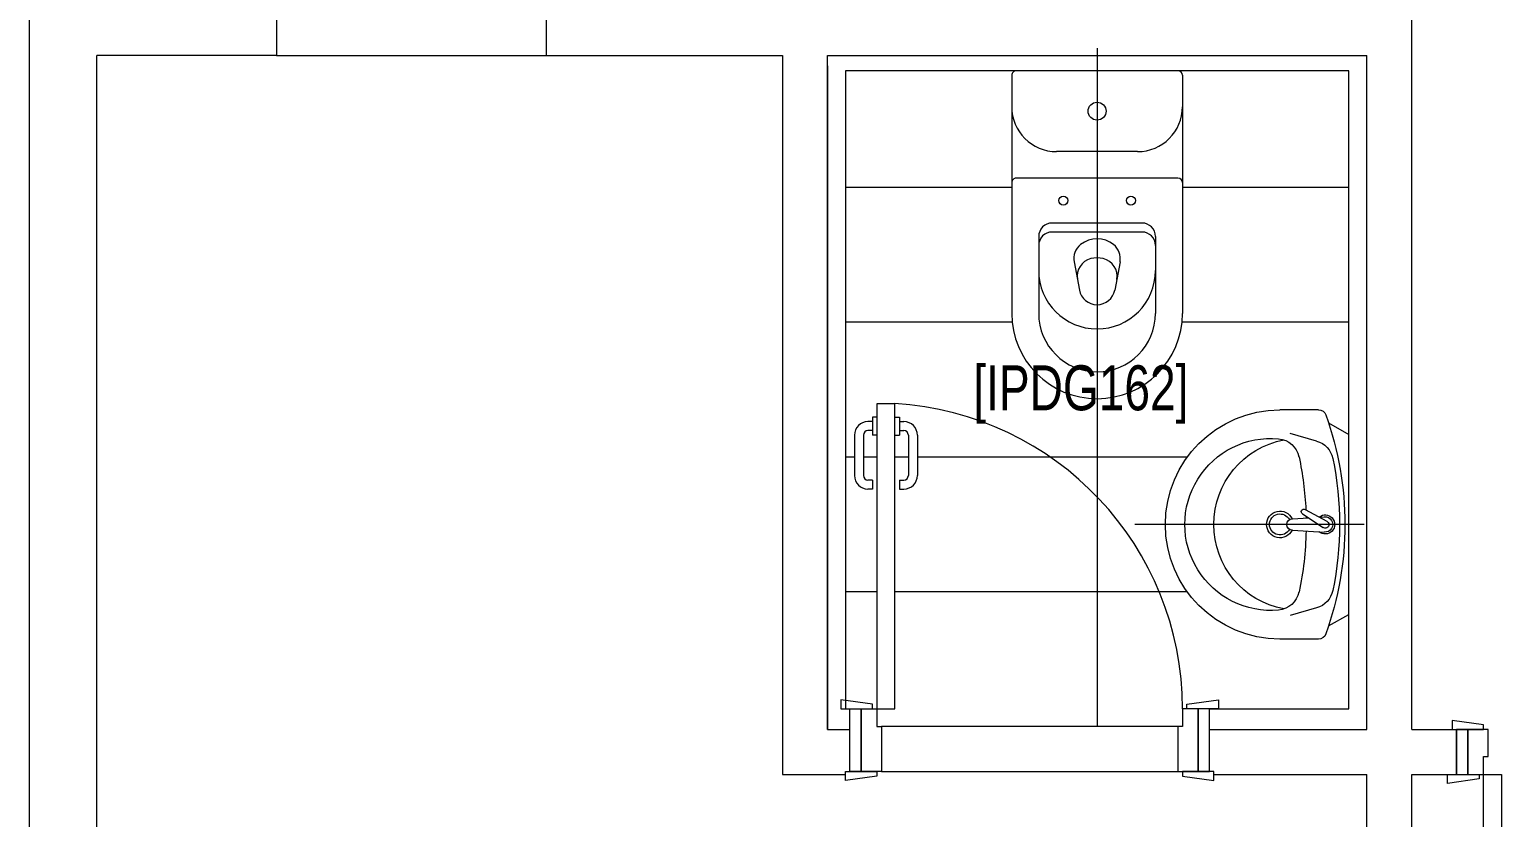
# Model space of a CAD drawing. Header units: metres. Extents: x -18745 to 220762, y -1579758 to -1356048.
# Drawn here: x 161807 to 165083, y -1421527 to -1419773 of the extents above; entities that cross this region are included whole.
import ezdxf

# ---------------------------------------------------------------- set-up
doc = ezdxf.new("R2010")
doc.units = ezdxf.units.M
doc.layers.get('0').update_dxf_attribs({"lineweight": 0})
for name, color, linetype, lineweight in [('A-100 - Copy$0$72_EGR_BASE_TEXT', 8, 'Continuous', 0), ('A-100 - Copy$0$car', 8, 'Continuous', 0), ('A-100 - Copy$0$Ola wall', 8, 'Continuous', 0), ('A-100 - Copy$0$Proj', 8, 'Continuous', 0), ('A-100 - Copy$0$SANIT', 8, 'Continuous', 0), ('A-100 - Copy$0$Tiles', 8, 'Continuous', 0), ('A-100 - Copy$0$Walls', 8, 'Continuous', 0), ('A-100 - Copy$0$Wooden Joinery', 8, 'Continuous', 0)]:
    doc.layers.add(name, color=color, linetype=linetype, lineweight=lineweight)
doc.styles.add('A-100 - Copy$0$X3G_ENTITY_2587EA', font='swisscl.ttf', dxfattribs={"height": 200})

# ---------------------------------------------------------------- blocks, each defined once
blk = doc.blocks.new('A-100 - Copy$0$WC manta')
at = {"layer": 'A-100 - Copy$0$SANIT'}
for p, q in [((-0.13, 0.18), (-0.13, -0.18)), ((-0.12, 0.19), (0.41, 0.19)), ((0.109, 0.18), (0.109, -0.18)), ((0.209, 0.1), (0.209, -0.1)), ((0.229, 0.1), (0.229, -0.1)), ((0.239, 0.13), (0.41, 0.13)), ((0.05, 0.09), (0.05, -0.09)), ((0.2955, 0.051), (0.3581, 0.0393)), ((-0.18, 0), (0.65, 0)), ((0.2955, -0.051), (0.3581, -0.0393)), ((0.239, -0.13), (0.41, -0.13)), ((-0.12, -0.19), (0.41, -0.19))]:
    blk.add_line(p, q, dxfattribs=at)
for centre, radius in [((0.159, 0.0752), 0.01), ((-0.04, 0), 0.02), ((0.159, -0.0753), 0.01)]:
    blk.add_circle(centre, radius, dxfattribs=at)
for centre, radius, start, end in [((-0.12, 0.18), 0.01, 90, 180), ((-0.05, 0.09), 0.1, 0, 90), ((0.119, 0.18), 0.01, 90, 180), ((0.41, 0), 0.19, 270, 90), ((0.239, 0.1), 0.03, 90, 180), ((0.259, 0.1), 0.03, 90, 180), ((0.3147, 0), 0.13, 270, 90), ((0.41, 0), 0.13, 270, 90), ((0.3029, 0), 0.0588, 141.525, 218.475), ((0.2882, 0.0117), 0.04, 79.4289, 141.525), ((0.3271, 0.0044), 0.04, 79.4289, 166.4176), ((0.3507, 0), 0.04, 280.5711, 79.4289), ((0.3454, 0), 0.0588, 166.4176, 193.5824), ((0.3271, -0.0044), 0.04, 193.5824, 280.5711), ((0.2882, -0.0117), 0.04, 218.475, 280.5711), ((-0.05, -0.09), 0.1, 270, 0), ((0.239, -0.1), 0.03, 180, 270), ((0.259, -0.1), 0.03, 180, 270), ((-0.12, -0.18), 0.01, 180, 270), ((0.119, -0.18), 0.01, 180, 270)]:
    blk.add_arc(centre, radius, start, end, dxfattribs=at)
blk = doc.blocks.new('A-100 - Copy$0$lav-manta 60')
at = {"layer": 'A-100 - Copy$0$SANIT'}
for p, q in [((0, 0.04), (0, -0.56)), ((-0.2658, -0.0529), (-0.2358, 0)), ((-0.2358, 0), (0.2358, 0)), ((0.2658, -0.0529), (0.2358, 0)), ((-0.015, -0.1473), (-0.0199, -0.064)), ((0.0274, -0.121), (-0.0078, -0.0673)), ((0.0389, -0.1142), (0.0087, -0.0575)), ((0.0191, -0.077), (0.0199, -0.064)), ((-0.3, -0.0789), (-0.3, -0.18)), ((-0.2185, -0.0841), (-0.2383, -0.1537)), ((0.015, -0.1473), (0.0174, -0.1057)), ((0.2185, -0.0841), (0.2383, -0.1537)), ((0.3, -0.0789), (0.3, -0.18))]:
    blk.add_line(p, q, dxfattribs=at)
for centre, radius, start, end in [((0, -0.8557), 0.8457, 70.1771, 109.8229), ((0, -0.8696), 0.8457, 78.1914, 101.8086), ((0, -0.0617), 0.025, 320.7474, 220.368), ((-0.28, -0.0789), 0.02, 109.8229, 180), ((-0.1608, -0.1006), 0.06, 101.8086, 164.0794), ((0, -0.0617), 0.02, 353.2671, 186.682), ((0, -0.0617), 0.00966, 25.4127, 215.9577), ((0.1608, -0.1006), 0.06, 15.9206, 78.1914), ((0.28, -0.0789), 0.02, 0, 70.1771), ((0, -0.9572), 0.8457, 91.1572, 102.0883), ((0, -0.9572), 0.8457, 88.5486, 88.844), ((0.0332, -0.1176), 0.00666, 210.6852, 30.6852), ((0, -0.9572), 0.8457, 77.9117, 87.4274), ((-0.1645, -0.189), 0.06, 102.0883, 174.8142), ((0, -0.18), 0.035, 115.3106, 64.6894), ((0, -0.1473), 0.015, 180, 0), ((0.1645, -0.189), 0.06, 5.1858, 77.9117), ((0, -0.18), 0.3, 180, 0), ((0, -0.2039), 0.2252, 174.8142, 5.1858), ((0, -0.1282), 0.2252, 190.6097, 349.3903), ((0, -0.18), 0.0275, 117.1496, 62.8504)]:
    blk.add_arc(centre, radius, start, end, dxfattribs=at)
blk = doc.blocks.new('A-100 - Copy')
at = {"layer": 'A-100 - Copy$0$car'}
for p, q in [((164363.1, -1421324.4, 0), (163703.1, -1421324.4, 0)), ((163703.1, -1421424.4, 0), (164363.1, -1421424.4, 0))]:
    blk.add_line(p, q, dxfattribs=at)
at = {"layer": 'A-100 - Copy$0$Ola wall'}
blk.add_line((163583.1, -1419854, 0), (163583.1, -1421330.6, 0), dxfattribs=at)
at = {"layer": 'A-100 - Copy$0$Proj'}
blk.add_line((162357.3, -1419830.8, 0), (162957.3, -1419830.8, 0), dxfattribs=at)
at = {"layer": 'A-100 - Copy$0$Tiles'}
for p, q in [((163994.2, -1420124.4, 0), (163623.1, -1420124.4, 0)), ((164743.1, -1420124.4, 0), (164372.1, -1420124.4, 0)), ((163994.1, -1420424.4, 0), (163623.1, -1420424.4, 0)), ((164743.1, -1420424.4, 0), (164372.1, -1420424.4, 0)), ((164183.1, -1420594.6, 0), (164183.1, -1421324.4, 0)), ((163643.1, -1420724.4, 0), (163623.1, -1420724.4, 0)), ((163693.1, -1420724.4, 0), (163663.1, -1420724.4, 0)), ((163763.1, -1420724.4, 0), (163733.1, -1420724.4, 0)), ((164383.9, -1420724.4, 0), (163783.1, -1420724.4, 0)), ((163693.1, -1421024.4, 0), (163623.1, -1421024.4, 0)), ((164383.9, -1421024.4, 0), (163733.1, -1421024.4, 0))]:
    blk.add_line(p, q, dxfattribs=at)
at = {"layer": 'A-100 - Copy$0$Tiles', "elevation": 0}
blk.add_lwpolyline([(164433.1, -1421284.4), (164743.1, -1421284.4), (164743.1, -1419864.6), (163623.1, -1419864.6), (163623.1, -1421284.4), (163633.1, -1421284.4)], dxfattribs=at)
at = {"layer": 'A-100 - Copy$0$Walls'}
for p, q in [((161807.3, -1424712.7, 0), (161807.3, -1411222.7, 0)), ((164883.1, -1421330.6, 0), (164883.1, -1419130.4, 0)), ((162357.3, -1419730.8, 0), (162357.3, -1419830.8, 0)), ((162957.3, -1419730.8, 0), (162957.3, -1419830.8, 0)), ((161957.3, -1423972.7, 0), (161957.3, -1419830.8, 0)), ((162357.3, -1419830.8, 0), (161957.3, -1419830.8, 0)), ((162957.3, -1419830.8, 0), (163483.1, -1419830.8, 0)), ((163483.1, -1419830.8, 0), (163483.1, -1421430.6, 0)), ((163583.1, -1419830.8, 0), (164783.1, -1419830.8, 0)), ((163583.1, -1421330.6, 0), (163583.1, -1419830.8, 0)), ((164783.1, -1421330.6, 0), (164783.1, -1419830.8, 0)), ((163583.1, -1421330.6, 0), (163633.1, -1421330.6, 0)), ((163633.1, -1421424.4, 0), (163633.1, -1421324.4, 0)), ((164433.1, -1421424.4, 0), (164433.1, -1421324.4, 0)), ((164433.1, -1421330.6, 0), (164783.1, -1421330.6, 0)), ((164883.1, -1421330.6, 0), (164983.1, -1421330.6, 0)), ((164983.1, -1421430.6, 0), (164983.1, -1421330.6, 0)), ((163483.1, -1421430.6, 0), (163623.1, -1421430.6, 0)), ((164443.1, -1421430.6, 0), (164783.1, -1421430.6, 0)), ((164783.1, -1422972.7, 0), (164783.1, -1421430.6, 0)), ((164883.1, -1422722.7, 0), (164883.1, -1421430.6, 0)), ((164883.1, -1421430.6, 0), (164983.1, -1421430.6, 0))]:
    blk.add_line(p, q, dxfattribs=at)
at = {"layer": 'A-100 - Copy$0$Wooden Joinery'}
for p, q in [((163733.1, -1420605.6, 0), (163693.1, -1420605.6, 0)), ((163693.1, -1420605.6, 0), (163693.1, -1421284.4, 0)), ((163733.1, -1421284.4, 0), (163733.1, -1420605.6, 0)), ((163683.1, -1420635.6, 0), (163683.1, -1420675.6, 0)), ((163693.1, -1420635.6, 0), (163683.1, -1420635.6, 0)), ((163733.1, -1420635.6, 0), (163743.1, -1420635.6, 0)), ((163743.1, -1420635.6, 0), (163743.1, -1420675.6, 0)), ((163643.1, -1420675.6, 0), (163643.1, -1420765.6, 0)), ((163663.1, -1420675.6, 0), (163663.1, -1420765.6, 0)), ((163683.1, -1420645.6, 0), (163673.1, -1420645.6, 0)), ((163683.1, -1420665.6, 0), (163673.1, -1420665.6, 0)), ((163693.1, -1420675.6, 0), (163683.1, -1420675.6, 0)), ((163733.1, -1420675.6, 0), (163743.1, -1420675.6, 0)), ((163743.1, -1420645.6, 0), (163753.1, -1420645.6, 0)), ((163743.1, -1420665.6, 0), (163753.1, -1420665.6, 0)), ((163763.1, -1420675.6, 0), (163763.1, -1420765.6, 0)), ((163783.1, -1420675.6, 0), (163783.1, -1420765.6, 0)), ((163683.1, -1420775.6, 0), (163673.1, -1420775.6, 0)), ((163683.1, -1420775.6, 0), (163683.1, -1420795.6, 0)), ((163743.1, -1420775.6, 0), (163753.1, -1420775.6, 0)), ((163743.1, -1420775.6, 0), (163743.1, -1420795.6, 0)), ((163683.1, -1420795.6, 0), (163673.1, -1420795.6, 0)), ((163743.1, -1420795.6, 0), (163753.1, -1420795.6, 0)), ((163683.1, -1421274.4, 0), (163613.1, -1421264.4, 0)), ((163613.1, -1421264.4, 0), (163613.1, -1421284.4, 0)), ((164383.1, -1421274.4, 0), (164453.1, -1421264.4, 0)), ((164453.1, -1421264.4, 0), (164453.1, -1421284.4, 0)), ((163613.1, -1421284.4, 0), (163683.1, -1421284.4, 0)), ((163633.1, -1421424.4, 0), (163633.1, -1421284.4, 0)), ((163633.1, -1421284.4, 0), (163658.1, -1421284.4, 0)), ((163658.1, -1421284.4, 0), (163693.1, -1421284.4, 0)), ((163658.1, -1421424.4, 0), (163658.1, -1421284.4, 0)), ((163658.1, -1421284.4, 0), (163658.1, -1421424.4, 0)), ((163683.1, -1421284.4, 0), (163683.1, -1421274.4, 0)), ((163693.1, -1421284.4, 0), (163733.1, -1421284.4, 0)), ((163693.1, -1421284.4, 0), (163693.1, -1421324.4, 0)), ((164408.1, -1421284.4, 0), (164373.1, -1421284.4, 0)), ((164373.1, -1421284.4, 0), (164373.1, -1421324.4, 0)), ((164383.1, -1421284.4, 0), (164383.1, -1421274.4, 0)), ((164453.1, -1421284.4, 0), (164383.1, -1421284.4, 0)), ((164408.1, -1421424.4, 0), (164408.1, -1421284.4, 0)), ((164408.1, -1421284.4, 0), (164408.1, -1421424.4, 0)), ((164433.1, -1421284.4, 0), (164408.1, -1421284.4, 0)), ((164433.1, -1421424.4, 0), (164433.1, -1421284.4, 0)), ((163693.1, -1421324.4, 0), (163703.1, -1421324.4, 0)), ((163703.1, -1421324.4, 0), (163703.1, -1421424.4, 0)), ((164373.1, -1421324.4, 0), (164363.1, -1421324.4, 0)), ((164363.1, -1421324.4, 0), (164363.1, -1421424.4, 0)), ((165043.1, -1421320.6, 0), (164973.1, -1421310.6, 0)), ((164973.1, -1421310.6, 0), (164973.1, -1421330.6, 0)), ((164973.1, -1421330.6, 0), (165043.1, -1421330.6, 0)), ((165008.1, -1421330.6, 0), (164983.1, -1421330.6, 0)), ((164983.1, -1421330.6, 0), (164983.1, -1421430.6, 0)), ((165053.1, -1421330.6, 0), (165008.1, -1421330.6, 0)), ((165008.1, -1421330.6, 0), (165008.1, -1421430.6, 0)), ((165008.1, -1421430.6, 0), (165008.1, -1421330.6, 0)), ((165043.1, -1421330.6, 0), (165043.1, -1421320.6, 0)), ((165053.1, -1421390.6, 0), (165053.1, -1421330.6, 0)), ((165043.1, -1421430.6, 0), (165043.1, -1421390.6, 0)), ((165043.1, -1421390.6, 0), (165053.1, -1421390.6, 0)), ((163623.1, -1421444.4, 0), (163623.1, -1421424.4, 0)), ((163623.1, -1421424.4, 0), (163693.1, -1421424.4, 0)), ((163658.1, -1421424.4, 0), (163633.1, -1421424.4, 0)), ((163703.1, -1421424.4, 0), (163658.1, -1421424.4, 0)), ((163693.1, -1421424.4, 0), (163693.1, -1421434.4, 0)), ((164363.1, -1421424.4, 0), (164408.1, -1421424.4, 0)), ((164373.1, -1421424.4, 0), (164373.1, -1421434.4, 0)), ((164443.1, -1421424.4, 0), (164373.1, -1421424.4, 0)), ((164408.1, -1421424.4, 0), (164433.1, -1421424.4, 0)), ((164443.1, -1421444.4, 0), (164443.1, -1421424.4, 0)), ((164963.1, -1421450.6, 0), (164963.1, -1421430.6, 0)), ((164963.1, -1421430.6, 0), (165033.1, -1421430.6, 0)), ((164983.1, -1421430.6, 0), (165008.1, -1421430.6, 0)), ((165008.1, -1421430.6, 0), (165043.1, -1421430.6, 0)), ((165033.1, -1421430.6, 0), (165033.1, -1421440.6, 0)), ((165043.1, -1422209.6, 0), (165043.1, -1421430.6, 0)), ((165043.1, -1421430.6, 0), (165083.1, -1421430.6, 0)), ((165083.1, -1421430.6, 0), (165083.1, -1422209.6, 0)), ((163693.1, -1421434.4, 0), (163623.1, -1421444.4, 0)), ((164373.1, -1421434.4, 0), (164443.1, -1421444.4, 0)), ((165033.1, -1421440.6, 0), (164963.1, -1421450.6, 0))]:
    blk.add_line(p, q, dxfattribs=at)
for centre, radius, start, end in [((163693.1, -1421284.4, 0), 680, 0, 86.6277), ((163673.1, -1420675.6, 0), 30, 90, 180), ((163673.1, -1420675.6, 0), 10, 90, 180), ((163753.1, -1420675.6, 0), 30, 0, 90), ((163753.1, -1420675.6, 0), 10, 0, 90), ((163673.1, -1420765.6, 0), 30, 180, 270), ((163673.1, -1420765.6, 0), 10, 180, 270), ((163753.1, -1420765.6, 0), 10, 270, 0), ((163753.1, -1420765.6, 0), 30, 270, 0)]:
    blk.add_arc(centre, radius, start, end, dxfattribs=at)
at = {"layer": 'A-100 - Copy$0$SANIT', "xscale": 999.9999999999995, "yscale": 999.9999999999995, "zscale": 999.9999999999995, "rotation": 270}
blk.add_blockref('A-100 - Copy$0$WC manta', (164183.1, -1419994.6, 0), dxfattribs=at)
at = {"layer": 'A-100 - Copy$0$Walls', "xscale": -850.0000000001897, "yscale": 850.0000000001897, "zscale": 850.0000000001897, "rotation": 270}
blk.add_blockref('A-100 - Copy$0$lav-manta 60', (164743.1, -1420874.4, 0), dxfattribs=at)
at = {"layer": 'A-100 - Copy$0$72_EGR_BASE_TEXT', "insert": (164147, -1420520.3, 0), "char_height": 100, "attachment_point": 2, "style": 'A-100 - Copy$0$X3G_ENTITY_2587EA'}
blk.add_mtext('[IPDG162]', dxfattribs=at)

msp = doc.modelspace()

# ---------------------------------------------------------------- block references
msp.add_blockref('A-100 - Copy', (0, 0))

doc.saveas('drawing.dxf')
